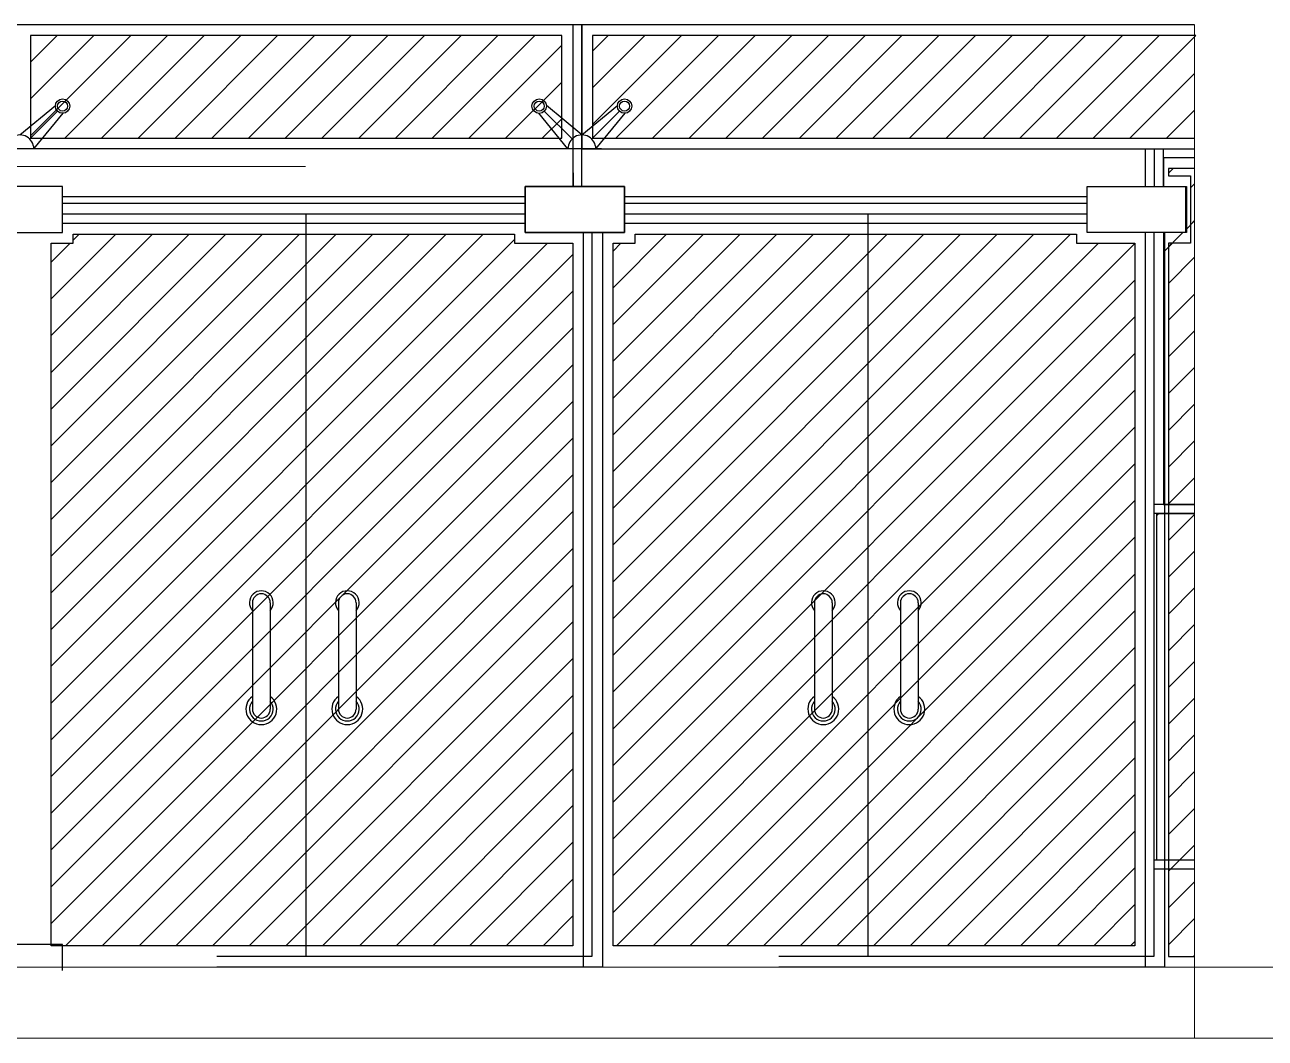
# Model space of a CAD drawing. Header units: millimetres. Extents: x -10 to 320, y -26 to 94.
# Drawn here: x 23.314 to 26.802, y -1.705 to 1.143 of the extents above; entities that cross this region are included whole.
import ezdxf

# ---------------------------------------------------------------- set-up
doc = ezdxf.new("R2010")
doc.units = ezdxf.units.MM
doc.header["$LTSCALE"] = 0.05
doc.layers.add('01-EQUIPAMIENTO 2', color=8, linetype='Continuous')
doc.layers.add('deco venta.', color=255, linetype='Continuous', lineweight=0)

msp = doc.modelspace()

# ---------------------------------------------------------------- linework, layer by layer
at = {"lineweight": 13, "ltscale": 0.13}
for p, q in [((26.603, 1.1433), (26.603, -1.7053)), ((22.1029, 0.7447), (24.1029, 0.7447)), ((34.6029, -1.5053), (4.6029, -1.5053)), ((34.6029, -1.7053), (4.6029, -1.7053))]:
    msp.add_line(p, q, dxfattribs=at)
at = {"color": 7, "linetype": 'Continuous'}
for p, q in [((26.5155, 0.5045), (26.5705, 0.5594)), ((26.5155, 0.5045), (26.5705, 0.5594)), ((26.5773, 0.5663), (26.603, 0.5919)), ((26.5773, 0.5663), (26.603, 0.5919)), ((26.497, -0.2361), (26.5028, -0.2303)), ((26.497, -0.2361), (26.5028, -0.2303))]:
    msp.add_line(p, q, dxfattribs=at)
at = {"color": 7}
for points in [[(26.603, 1.1433), (21.6029, 1.1433)], [(26.603, 1.1433), (21.6029, 1.1433)], [(26.6066, 1.1131), (24.9104, 1.1131), (24.9104, 0.8247), (26.603, 0.8247)], [(26.6066, 1.1131), (24.9104, 1.1131), (24.9104, 0.8247), (26.603, 0.8247)], [(26.603, 0.7697), (26.5155, 0.7697), (26.5155, 0.6892), (26.5773, 0.6892), (26.5773, 0.5594), (26.5155, 0.5594), (26.5155, -0.2053), (26.603, -0.2053)], [(26.603, 0.7697), (26.5155, 0.7697), (26.5155, 0.6892), (26.5773, 0.6892), (26.5773, 0.5594), (26.5155, 0.5594), (26.5155, -0.2053), (26.603, -0.2053)], [(26.603, 0.7397), (26.5295, 0.7397), (26.5295, 0.7192), (26.5913, 0.7192), (26.5913, 0.5294), (26.5295, 0.5294), (26.5295, -1.4753), (26.603, -1.4753)], [(26.603, 0.7397), (26.5295, 0.7397), (26.5295, 0.7192), (26.5913, 0.7192), (26.5913, 0.5294), (26.5295, 0.5294), (26.5295, -1.4753), (26.603, -1.4753)], [(26.603, -1.2053), (26.497, -1.2053), (26.497, -0.2303), (26.603, -0.2303)], [(26.603, -1.2053), (26.497, -1.2053), (26.497, -0.2303), (26.603, -0.2303)]]:
    msp.add_lwpolyline(points, dxfattribs=at)
for points in [[(23.3301, 1.1131), (23.3301, 0.8247), (24.8236, 0.8247), (24.8236, 1.1131)], [(23.3301, 1.1131), (23.3301, 0.8247), (24.8236, 0.8247), (24.8236, 1.1131)], [(23.3877, 0.5294), (23.4495, 0.5294), (23.4495, 0.5547), (24.6907, 0.5547), (24.6907, 0.5294), (24.8552, 0.5294), (24.8552, -1.4453), (23.3877, -1.4453)], [(23.3877, 0.5294), (23.4495, 0.5294), (23.4495, 0.5547), (24.6907, 0.5547), (24.6907, 0.5294), (24.8552, 0.5294), (24.8552, -1.4453), (23.3877, -1.4453)], [(24.968, 0.5294), (25.0298, 0.5294), (25.0298, 0.5547), (26.271, 0.5547), (26.271, 0.5294), (26.4355, 0.5294), (26.4355, -1.4453), (24.968, -1.4453)], [(24.968, 0.5294), (25.0298, 0.5294), (25.0298, 0.5547), (26.271, 0.5547), (26.271, 0.5294), (26.4355, 0.5294), (26.4355, -1.4453), (24.968, -1.4453)]]:
    msp.add_lwpolyline(points, close=True, dxfattribs=at)
at = {"layer": '01-EQUIPAMIENTO 2', "color": 7, "ltscale": 0.07}
for p, q in [((24.8554, 0.6892), (24.8554, 1.1433)), ((24.8554, 0.6892), (24.8554, 1.1433)), ((24.8804, 0.6892), (24.8804, 1.1433)), ((24.8804, 0.6892), (24.8804, 1.1433)), ((24.9352, 0.7947), (21.6029, 0.7947)), ((24.9352, 0.7947), (21.6029, 0.7947)), ((26.4655, 0.6892), (26.4655, 0.7947)), ((26.4655, 0.6892), (26.4655, 0.7947)), ((26.4905, 0.6892), (26.4905, 0.7947)), ((26.4905, 0.6892), (26.4905, 0.7947)), ((26.4905, 0.6892), (26.4905, 0.7947)), ((26.4905, 0.6892), (26.4905, 0.7947)), ((26.5155, 0.6892), (26.5155, 0.7947)), ((26.5155, 0.6892), (26.5155, 0.7947)), ((24.1044, 0.6121), (24.1044, -1.4753)), ((24.1044, 0.6121), (24.1044, -1.4753)), ((25.6847, 0.6121), (25.6847, -1.4753)), ((25.6847, 0.6121), (25.6847, -1.4753)), ((26.603, -0.2053), (26.4884, -0.2053)), ((26.603, -0.2053), (26.4884, -0.2053)), ((26.603, -0.2303), (26.4884, -0.2303)), ((26.603, -0.2303), (26.4884, -0.2303)), ((26.603, -1.2053), (26.4884, -1.2053)), ((26.603, -1.2053), (26.4884, -1.2053)), ((26.603, -1.2303), (26.4884, -1.2303)), ((26.603, -1.2303), (26.4884, -1.2303))]:
    msp.add_line(p, q, dxfattribs=at)
at = {"layer": '01-EQUIPAMIENTO 2', "color": 7}
for p, q in [((24.8804, 1.1433), (24.8804, 0.7947)), ((24.8804, 1.1433), (24.8804, 0.7947)), ((23.3001, 0.8338), (23.3999, 0.9162)), ((23.3001, 0.8338), (23.3999, 0.9162)), ((24.8804, 0.8338), (24.7806, 0.9162)), ((24.8804, 0.8338), (24.7806, 0.9162)), ((24.8804, 0.8338), (24.9802, 0.9162)), ((24.8804, 0.8338), (24.9802, 0.9162)), ((23.3277, 0.8223), (23.4058, 0.9004)), ((23.3277, 0.8223), (23.4058, 0.9004)), ((23.3392, 0.7947), (23.4216, 0.8945)), ((23.3392, 0.7947), (23.4216, 0.8945)), ((24.8413, 0.7947), (24.7589, 0.8945)), ((24.8413, 0.7947), (24.7589, 0.8945)), ((24.7747, 0.9004), (24.8527, 0.8223)), ((24.7747, 0.9004), (24.8527, 0.8223)), ((24.9081, 0.8223), (24.9861, 0.9004)), ((24.9081, 0.8223), (24.9861, 0.9004)), ((24.9195, 0.7947), (25.0019, 0.8945)), ((24.9195, 0.7947), (25.0019, 0.8945)), ((24.8804, 0.7947), (25.8861, 0.7947)), ((24.8804, 0.7947), (25.8861, 0.7947)), ((25.8804, 0.7947), (26.603, 0.7947)), ((25.8804, 0.7947), (26.603, 0.7947)), ((24.8554, 0.7273), (24.8554, 0.6892)), ((24.8554, 0.7273), (24.8554, 0.6892)), ((23.9539, -0.4812), (23.9539, -0.7803)), ((23.9539, -0.4812), (23.9539, -0.7803)), ((24.0039, -0.4812), (24.0039, -0.7803)), ((24.0039, -0.4812), (24.0039, -0.7803)), ((24.1957, -0.4812), (24.1957, -0.7803)), ((24.1957, -0.4812), (24.1957, -0.7803)), ((24.2457, -0.4812), (24.2457, -0.7803)), ((24.2457, -0.4812), (24.2457, -0.7803)), ((25.5342, -0.4812), (25.5342, -0.7803)), ((25.5342, -0.4812), (25.5342, -0.7803)), ((25.5842, -0.4812), (25.5842, -0.7803)), ((25.5842, -0.4812), (25.5842, -0.7803)), ((25.7761, -0.4812), (25.7761, -0.7803)), ((25.7761, -0.4812), (25.7761, -0.7803)), ((25.8261, -0.4812), (25.8261, -0.7803)), ((25.8261, -0.4812), (25.8261, -0.7803))]:
    msp.add_line(p, q, dxfattribs=at)
at = {"layer": '01-EQUIPAMIENTO 2', "color": 7, "ltscale": 0.01}
for p, q in [((24.4726, 0.6597), (23.4195, 0.6597)), ((24.4726, 0.6597), (23.4195, 0.6597)), ((24.7207, 0.6597), (23.854, 0.6597)), ((24.7207, 0.6597), (23.854, 0.6597)), ((26.0529, 0.6597), (24.9998, 0.6597)), ((26.0529, 0.6597), (24.9998, 0.6597)), ((26.301, 0.6597), (25.4343, 0.6597)), ((26.301, 0.6597), (25.4343, 0.6597)), ((24.4726, 0.5847), (23.4195, 0.5847)), ((24.4726, 0.5847), (23.4195, 0.5847)), ((24.7207, 0.5847), (23.854, 0.5847)), ((24.7207, 0.5847), (23.854, 0.5847)), ((26.0529, 0.5847), (24.9998, 0.5847)), ((26.0529, 0.5847), (24.9998, 0.5847)), ((26.301, 0.5847), (25.4343, 0.5847)), ((26.301, 0.5847), (25.4343, 0.5847))]:
    msp.add_line(p, q, dxfattribs=at)
at = {"layer": '01-EQUIPAMIENTO 2', "color": 7}
for points in [[(23.1403, 0.5594), (23.4195, 0.5594), (23.4195, 0.6892), (23.1403, 0.6892)], [(23.1403, 0.5594), (23.4195, 0.5594), (23.4195, 0.6892), (23.1403, 0.6892)], [(24.9998, 0.5594), (24.7207, 0.5594), (24.7207, 0.6892), (24.9998, 0.6892)], [(24.7207, 0.5594), (24.9998, 0.5594), (24.9998, 0.6892), (24.7207, 0.6892)], [(24.9998, 0.5594), (24.7207, 0.5594), (24.7207, 0.6892), (24.9998, 0.6892)], [(24.7207, 0.5594), (24.9998, 0.5594), (24.9998, 0.6892), (24.7207, 0.6892)], [(26.5802, 0.5594), (26.301, 0.5594), (26.301, 0.6892), (26.5802, 0.6892)], [(26.5802, 0.5594), (26.301, 0.5594), (26.301, 0.6892), (26.5802, 0.6892)]]:
    msp.add_lwpolyline(points, close=True, dxfattribs=at)
at = {"layer": '01-EQUIPAMIENTO 2', "color": 7, "ltscale": 0.07}
for points in [[(23.4195, 0.6421), (24.4726, 0.6421)], [(23.4195, 0.6421), (24.4726, 0.6421)], [(23.854, 0.6421), (24.7207, 0.6421)], [(23.854, 0.6421), (24.7207, 0.6421)], [(24.9998, 0.6421), (26.0529, 0.6421)], [(24.9998, 0.6421), (26.0529, 0.6421)], [(25.4343, 0.6421), (26.301, 0.6421)], [(25.4343, 0.6421), (26.301, 0.6421)], [(23.4195, 0.6121), (24.4726, 0.6121)], [(23.4195, 0.6121), (24.4726, 0.6121)], [(23.854, 0.6121), (24.7207, 0.6121)], [(23.854, 0.6121), (24.7207, 0.6121)], [(24.9998, 0.6121), (26.0529, 0.6121)], [(24.9998, 0.6121), (26.0529, 0.6121)], [(25.4343, 0.6121), (26.301, 0.6121)], [(25.4343, 0.6121), (26.301, 0.6121)], [(24.908, 0.5594), (24.908, -1.4753), (23.854, -1.4753)], [(24.938, 0.5594), (24.938, -1.5053), (23.854, -1.5053)], [(24.908, 0.5594), (24.908, -1.4753), (23.854, -1.4753)], [(24.938, 0.5594), (24.938, -1.5053), (23.854, -1.5053)], [(24.8852, -1.5053), (24.8852, -1.5053), (24.8852, 0.5594)], [(24.8852, -1.5053), (24.8852, -1.5053), (24.8852, 0.5594)], [(26.4884, 0.5594), (26.4884, -1.4753), (25.4343, -1.4753)], [(26.5184, 0.5594), (26.5184, -1.5053), (25.4343, -1.5053)], [(26.4884, 0.5594), (26.4884, -1.4753), (25.4343, -1.4753)], [(26.5184, 0.5594), (26.5184, -1.5053), (25.4343, -1.5053)], [(26.4655, -1.5053), (26.4655, -1.5053), (26.4655, 0.5594)], [(26.4655, -1.5053), (26.4655, -1.5053), (26.4655, 0.5594)]]:
    msp.add_lwpolyline(points, dxfattribs=at)
at = {"layer": '01-EQUIPAMIENTO 2', "color": 7}
msp.add_lwpolyline([(23.4195, -1.5153), (23.4195, -1.4419), (23.1403, -1.4419), (23.1403, -1.5053)], dxfattribs=at)
msp.add_lwpolyline([(23.4195, -1.5153), (23.4195, -1.4419), (23.1403, -1.4419), (23.1403, -1.5053)], dxfattribs=at)
for centre, radius in [((23.4201, 0.9147), 0.0202), ((23.4201, 0.9147), 0.0202), ((23.4201, 0.9147), 0.014), ((23.4201, 0.9147), 0.014), ((24.7604, 0.9147), 0.0203), ((24.7604, 0.9147), 0.0203), ((24.7604, 0.9147), 0.014), ((24.7604, 0.9147), 0.014), ((25.0004, 0.9147), 0.0202), ((25.0004, 0.9147), 0.0202), ((25.0004, 0.9147), 0.014), ((25.0004, 0.9147), 0.014)]:
    msp.add_circle(centre, radius, dxfattribs=at)
for centre, radius, start, end in [((23.3001, 0.7947), 0.0391, 359.9992, 179.9996), ((23.3001, 0.7947), 0.0391, 359.9992, 179.9996), ((24.8804, 0.7947), 0.0391, 359.9992, 179.9996), ((24.8804, 0.7947), 0.0391, 359.9992, 179.9996), ((23.9789, -0.4812), 0.0334, 318.5571, 221.4429), ((23.9789, -0.4812), 0.0334, 318.5571, 221.4429), ((24.2207, -0.4812), 0.0334, 318.5571, 221.4429), ((24.2207, -0.4812), 0.0334, 318.5571, 221.4429), ((25.5592, -0.4812), 0.0334, 318.5571, 221.4429), ((25.5592, -0.4812), 0.0334, 318.5571, 221.4429), ((25.8011, -0.4812), 0.0334, 318.5571, 221.4429), ((25.8011, -0.4812), 0.0334, 318.5571, 221.4429), ((23.9789, -0.4812), 0.025, 0, 180), ((23.9789, -0.4812), 0.025, 0, 180), ((24.2207, -0.4812), 0.025, 0, 180), ((24.2207, -0.4812), 0.025, 0, 180), ((25.5592, -0.4812), 0.025, 0, 180), ((25.5592, -0.4812), 0.025, 0, 180), ((25.8011, -0.4812), 0.025, 0, 180), ((25.8011, -0.4812), 0.025, 0, 180), ((23.9789, -0.7803), 0.0434, 125.2185, 54.7815), ((23.9789, -0.7803), 0.0434, 125.2185, 54.7815), ((23.9789, -0.7803), 0.0334, 138.5571, 41.4429), ((23.9789, -0.7803), 0.0334, 138.5571, 41.4429), ((24.2207, -0.7803), 0.0434, 125.2185, 54.7815), ((24.2207, -0.7803), 0.0434, 125.2185, 54.7815), ((24.2207, -0.7803), 0.0334, 138.5571, 41.4429), ((24.2207, -0.7803), 0.0334, 138.5571, 41.4429), ((25.5592, -0.7803), 0.0434, 125.2185, 54.7815), ((25.5592, -0.7803), 0.0434, 125.2185, 54.7815), ((25.5592, -0.7803), 0.0334, 138.5571, 41.4429), ((25.5592, -0.7803), 0.0334, 138.5571, 41.4429), ((25.8011, -0.7803), 0.0434, 125.2185, 54.7815), ((25.8011, -0.7803), 0.0434, 125.2185, 54.7815), ((25.8011, -0.7803), 0.0334, 138.5571, 41.4429), ((25.8011, -0.7803), 0.0334, 138.5571, 41.4429), ((23.9789, -0.7803), 0.025, 180, 0), ((23.9789, -0.7803), 0.025, 180, 0), ((24.2207, -0.7803), 0.025, 180, 0), ((24.2207, -0.7803), 0.025, 180, 0), ((25.5592, -0.7803), 0.025, 180, 0), ((25.5592, -0.7803), 0.025, 180, 0), ((25.8011, -0.7803), 0.025, 180, 0), ((25.8011, -0.7803), 0.025, 180, 0)]:
    msp.add_arc(centre, radius, start, end, dxfattribs=at)
at = {"layer": 'deco venta.', "color": 7, "linetype": 'Continuous'}
for p, q in [((23.3301, 1.038), (23.4052, 1.1131)), ((23.3301, 0.9348), (23.5084, 1.1131)), ((23.3301, 0.8315), (23.6117, 1.1131)), ((23.3301, 1.038), (23.4052, 1.1131)), ((23.3301, 0.9348), (23.5084, 1.1131)), ((23.3301, 0.8315), (23.6117, 1.1131)), ((23.4265, 0.8247), (23.715, 1.1131)), ((23.4265, 0.8247), (23.715, 1.1131)), ((23.5298, 0.8247), (23.8183, 1.1131)), ((23.5298, 0.8247), (23.8183, 1.1131)), ((23.6331, 0.8247), (23.9215, 1.1131)), ((23.6331, 0.8247), (23.9215, 1.1131)), ((23.7363, 0.8247), (24.0248, 1.1131)), ((23.7363, 0.8247), (24.0248, 1.1131)), ((23.8396, 0.8247), (24.1281, 1.1131)), ((23.8396, 0.8247), (24.1281, 1.1131)), ((23.9429, 0.8247), (24.2313, 1.1131)), ((23.9429, 0.8247), (24.2313, 1.1131)), ((24.0462, 0.8247), (24.3346, 1.1131)), ((24.0462, 0.8247), (24.3346, 1.1131)), ((24.1494, 0.8247), (24.4379, 1.1131)), ((24.1494, 0.8247), (24.4379, 1.1131)), ((24.2527, 0.8247), (24.5412, 1.1131)), ((24.2527, 0.8247), (24.5412, 1.1131)), ((24.356, 0.8247), (24.6444, 1.1131)), ((24.356, 0.8247), (24.6444, 1.1131)), ((24.4593, 0.8247), (24.7477, 1.1131)), ((24.4593, 0.8247), (24.7477, 1.1131)), ((24.5625, 0.8247), (24.8236, 1.0858)), ((24.5625, 0.8247), (24.8236, 1.0858)), ((24.9104, 1.0693), (24.9543, 1.1131)), ((24.9104, 0.966), (25.0575, 1.1131)), ((24.9104, 0.8627), (25.1608, 1.1131)), ((24.9104, 1.0693), (24.9543, 1.1131)), ((24.9104, 0.966), (25.0575, 1.1131)), ((24.9104, 0.8627), (25.1608, 1.1131)), ((24.9756, 0.8247), (25.2641, 1.1131)), ((24.9756, 0.8247), (25.2641, 1.1131)), ((25.0789, 0.8247), (25.3673, 1.1131)), ((25.0789, 0.8247), (25.3673, 1.1131)), ((25.1822, 0.8247), (25.4706, 1.1131)), ((25.1822, 0.8247), (25.4706, 1.1131)), ((25.2854, 0.8247), (25.5739, 1.1131)), ((25.2854, 0.8247), (25.5739, 1.1131)), ((25.3887, 0.8247), (25.6772, 1.1131)), ((25.3887, 0.8247), (25.6772, 1.1131)), ((25.492, 0.8247), (25.7804, 1.1131)), ((25.492, 0.8247), (25.7804, 1.1131)), ((25.5953, 0.8247), (25.8837, 1.1131)), ((25.5953, 0.8247), (25.8837, 1.1131)), ((25.6985, 0.8247), (25.987, 1.1131)), ((25.6985, 0.8247), (25.987, 1.1131)), ((25.8018, 0.8247), (26.0903, 1.1131)), ((25.8018, 0.8247), (26.0903, 1.1131)), ((25.9051, 0.8247), (26.1935, 1.1131)), ((25.9051, 0.8247), (26.1935, 1.1131)), ((26.0084, 0.8247), (26.2968, 1.1131)), ((26.0084, 0.8247), (26.2968, 1.1131)), ((26.1116, 0.8247), (26.4001, 1.1131)), ((26.1116, 0.8247), (26.4001, 1.1131)), ((26.2149, 0.8247), (26.5033, 1.1131)), ((26.2149, 0.8247), (26.5033, 1.1131)), ((26.3182, 0.8247), (26.6066, 1.1131)), ((26.3182, 0.8247), (26.6066, 1.1131)), ((24.6658, 0.8247), (24.8236, 0.9825)), ((24.6658, 0.8247), (24.8236, 0.9825)), ((26.4214, 0.8247), (26.603, 1.0062)), ((26.4214, 0.8247), (26.603, 1.0062)), ((24.7691, 0.8247), (24.8236, 0.8792)), ((24.7691, 0.8247), (24.8236, 0.8792)), ((26.5247, 0.8247), (26.603, 0.9029)), ((26.5247, 0.8247), (26.603, 0.9029)), ((26.5295, 0.7262), (26.543, 0.7397)), ((26.5295, 0.7262), (26.543, 0.7397)), ((26.5913, 0.6847), (26.603, 0.6964)), ((26.5913, 0.6847), (26.603, 0.6964)), ((26.5913, 0.5814), (26.603, 0.5931)), ((26.5913, 0.5814), (26.603, 0.5931)), ((23.3877, 0.3728), (23.5696, 0.5547)), ((23.3877, 0.2695), (23.6729, 0.5547)), ((23.3877, 0.1662), (23.7762, 0.5547)), ((23.3877, 0.0629), (23.8794, 0.5547)), ((23.3877, -0.0403), (23.9827, 0.5547)), ((23.3877, -0.1436), (24.086, 0.5547)), ((23.3877, -0.2469), (24.1893, 0.5547)), ((23.3877, -0.3502), (24.2925, 0.5547)), ((23.3877, -0.4534), (24.3958, 0.5547)), ((23.3877, -0.5567), (24.4991, 0.5547)), ((23.3877, -0.66), (24.6024, 0.5547)), ((23.3877, 0.3728), (23.5696, 0.5547)), ((23.3877, 0.2695), (23.6729, 0.5547)), ((23.3877, 0.1662), (23.7762, 0.5547)), ((23.3877, 0.0629), (23.8794, 0.5547)), ((23.3877, -0.0403), (23.9827, 0.5547)), ((23.3877, -0.1436), (24.086, 0.5547)), ((23.3877, -0.2469), (24.1893, 0.5547)), ((23.3877, -0.3502), (24.2925, 0.5547)), ((23.3877, -0.4534), (24.3958, 0.5547)), ((23.3877, -0.5567), (24.4991, 0.5547)), ((23.3877, -0.66), (24.6024, 0.5547)), ((23.3877, -0.7632), (24.6907, 0.5397)), ((23.3877, -0.7632), (24.6907, 0.5397)), ((23.3877, 0.476), (23.441, 0.5294)), ((23.3877, -0.8665), (24.7836, 0.5294)), ((23.3877, 0.476), (23.441, 0.5294)), ((23.3877, -0.8665), (24.7836, 0.5294)), ((23.4495, 0.5378), (23.4663, 0.5547)), ((23.4495, 0.5378), (23.4663, 0.5547)), ((24.968, 0.404), (25.1187, 0.5547)), ((24.968, 0.3007), (25.222, 0.5547)), ((24.968, 0.1975), (25.3253, 0.5547)), ((24.968, 0.0942), (25.4285, 0.5547)), ((24.968, -0.0091), (25.5318, 0.5547)), ((24.968, -0.1124), (25.6351, 0.5547)), ((24.968, -0.2156), (25.7384, 0.5547)), ((24.968, -0.3189), (25.8416, 0.5547)), ((24.968, -0.4222), (25.9449, 0.5547)), ((24.968, -0.5255), (26.0482, 0.5547)), ((24.968, -0.6287), (26.1514, 0.5547)), ((24.968, -0.732), (26.2547, 0.5547)), ((24.968, 0.404), (25.1187, 0.5547)), ((24.968, 0.3007), (25.222, 0.5547)), ((24.968, 0.1975), (25.3253, 0.5547)), ((24.968, 0.0942), (25.4285, 0.5547)), ((24.968, -0.0091), (25.5318, 0.5547)), ((24.968, -0.1124), (25.6351, 0.5547)), ((24.968, -0.2156), (25.7384, 0.5547)), ((24.968, -0.3189), (25.8416, 0.5547)), ((24.968, -0.4222), (25.9449, 0.5547)), ((24.968, -0.5255), (26.0482, 0.5547)), ((24.968, -0.6287), (26.1514, 0.5547)), ((24.968, -0.732), (26.2547, 0.5547)), ((24.968, 0.5073), (24.9901, 0.5294)), ((24.968, -0.8353), (26.3327, 0.5294)), ((24.968, 0.5073), (24.9901, 0.5294)), ((24.968, -0.8353), (26.3327, 0.5294)), ((24.968, -0.9386), (26.4355, 0.529)), ((24.968, -0.9386), (26.4355, 0.529)), ((26.5295, 0.5196), (26.5392, 0.5294)), ((26.5295, 0.5196), (26.5392, 0.5294)), ((23.3877, -0.9698), (24.8552, 0.4977)), ((23.3877, -0.9698), (24.8552, 0.4977)), ((26.5295, 0.4164), (26.603, 0.4898)), ((26.5295, 0.4164), (26.603, 0.4898)), ((24.968, -1.0418), (26.4355, 0.4257)), ((24.968, -1.0418), (26.4355, 0.4257)), ((23.3877, -1.0731), (24.8552, 0.3944)), ((23.3877, -1.0731), (24.8552, 0.3944)), ((26.5295, 0.3131), (26.603, 0.3865)), ((26.5295, 0.3131), (26.603, 0.3865)), ((24.968, -1.1451), (26.4355, 0.3224)), ((24.968, -1.1451), (26.4355, 0.3224)), ((23.3877, -1.1763), (24.8552, 0.2912)), ((23.3877, -1.1763), (24.8552, 0.2912)), ((26.5295, 0.2098), (26.603, 0.2833)), ((26.5295, 0.2098), (26.603, 0.2833)), ((24.968, -1.2484), (26.4355, 0.2191)), ((24.968, -1.2484), (26.4355, 0.2191)), ((23.3877, -1.2796), (24.8552, 0.1879)), ((23.3877, -1.2796), (24.8552, 0.1879)), ((26.5295, 0.1065), (26.603, 0.18)), ((26.5295, 0.1065), (26.603, 0.18)), ((24.968, -1.3516), (26.4355, 0.1159)), ((24.968, -1.3516), (26.4355, 0.1159)), ((23.3877, -1.3829), (24.8552, 0.0846)), ((23.3877, -1.3829), (24.8552, 0.0846)), ((26.5295, 0.0033), (26.603, 0.0767)), ((26.5295, 0.0033), (26.603, 0.0767)), ((24.9776, -1.4453), (26.4355, 0.0126)), ((24.9776, -1.4453), (26.4355, 0.0126)), ((23.4285, -1.4453), (24.8552, -0.0187)), ((23.4285, -1.4453), (24.8552, -0.0187)), ((26.5295, -0.1), (26.603, -0.0265)), ((26.5295, -0.1), (26.603, -0.0265)), ((25.0809, -1.4453), (26.4355, -0.0907)), ((25.0809, -1.4453), (26.4355, -0.0907)), ((23.5318, -1.4453), (24.8552, -0.1219)), ((23.5318, -1.4453), (24.8552, -0.1219)), ((26.5295, -0.2033), (26.603, -0.1298)), ((26.5295, -0.2033), (26.603, -0.1298)), ((25.1842, -1.4453), (26.4355, -0.194)), ((25.1842, -1.4453), (26.4355, -0.194)), ((23.6351, -1.4453), (24.8552, -0.2252)), ((23.6351, -1.4453), (24.8552, -0.2252)), ((26.5295, -0.3065), (26.603, -0.2331)), ((26.5295, -0.3065), (26.603, -0.2331)), ((25.2874, -1.4453), (26.4355, -0.2972)), ((25.2874, -1.4453), (26.4355, -0.2972)), ((23.7384, -1.4453), (24.8552, -0.3285)), ((23.7384, -1.4453), (24.8552, -0.3285)), ((26.5295, -0.4098), (26.603, -0.3364)), ((26.5295, -0.4098), (26.603, -0.3364)), ((25.3907, -1.4453), (26.4355, -0.4005)), ((25.3907, -1.4453), (26.4355, -0.4005)), ((23.8416, -1.4453), (24.8552, -0.4317)), ((23.8416, -1.4453), (24.8552, -0.4317)), ((26.5295, -0.5131), (26.603, -0.4396)), ((26.5295, -0.5131), (26.603, -0.4396)), ((25.494, -1.4453), (26.4355, -0.5038)), ((25.494, -1.4453), (26.4355, -0.5038)), ((23.9449, -1.4453), (24.8552, -0.535)), ((23.9449, -1.4453), (24.8552, -0.535)), ((26.5295, -0.6164), (26.603, -0.5429)), ((26.5295, -0.6164), (26.603, -0.5429)), ((25.5973, -1.4453), (26.4355, -0.607)), ((25.5973, -1.4453), (26.4355, -0.607)), ((24.0482, -1.4453), (24.8552, -0.6383)), ((24.0482, -1.4453), (24.8552, -0.6383)), ((26.5295, -0.7196), (26.603, -0.6462)), ((26.5295, -0.7196), (26.603, -0.6462)), ((25.7005, -1.4453), (26.4355, -0.7103)), ((25.7005, -1.4453), (26.4355, -0.7103)), ((24.1514, -1.4453), (24.8552, -0.7416)), ((24.1514, -1.4453), (24.8552, -0.7416)), ((26.5295, -0.8229), (26.603, -0.7495)), ((26.5295, -0.8229), (26.603, -0.7495)), ((25.8038, -1.4453), (26.4355, -0.8136)), ((25.8038, -1.4453), (26.4355, -0.8136)), ((24.2547, -1.4453), (24.8552, -0.8448)), ((24.2547, -1.4453), (24.8552, -0.8448)), ((26.5295, -0.9262), (26.603, -0.8527)), ((26.5295, -0.9262), (26.603, -0.8527)), ((25.9071, -1.4453), (26.4355, -0.9169)), ((25.9071, -1.4453), (26.4355, -0.9169)), ((24.358, -1.4453), (24.8552, -0.9481)), ((24.358, -1.4453), (24.8552, -0.9481)), ((26.5295, -1.0295), (26.603, -0.956)), ((26.5295, -1.0295), (26.603, -0.956)), ((26.0104, -1.4453), (26.4355, -1.0201)), ((26.0104, -1.4453), (26.4355, -1.0201)), ((24.4613, -1.4453), (24.8552, -1.0514)), ((24.4613, -1.4453), (24.8552, -1.0514)), ((26.5295, -1.1327), (26.603, -1.0593)), ((26.5295, -1.1327), (26.603, -1.0593)), ((26.1136, -1.4453), (26.4355, -1.1234)), ((26.1136, -1.4453), (26.4355, -1.1234)), ((24.5645, -1.4453), (24.8552, -1.1547)), ((24.5645, -1.4453), (24.8552, -1.1547)), ((26.5295, -1.236), (26.603, -1.1625)), ((26.5295, -1.236), (26.603, -1.1625)), ((26.2169, -1.4453), (26.4355, -1.2267)), ((26.2169, -1.4453), (26.4355, -1.2267)), ((24.6678, -1.4453), (24.8552, -1.2579)), ((24.6678, -1.4453), (24.8552, -1.2579)), ((26.5295, -1.3393), (26.603, -1.2658)), ((26.5295, -1.3393), (26.603, -1.2658)), ((26.3202, -1.4453), (26.4355, -1.33)), ((26.3202, -1.4453), (26.4355, -1.33)), ((24.7711, -1.4453), (24.8552, -1.3612)), ((24.7711, -1.4453), (24.8552, -1.3612)), ((26.5295, -1.4425), (26.603, -1.3691)), ((26.5295, -1.4425), (26.603, -1.3691)), ((26.4234, -1.4453), (26.4355, -1.4332)), ((26.4234, -1.4453), (26.4355, -1.4332)), ((26.6, -1.4753), (26.603, -1.4724)), ((26.6, -1.4753), (26.603, -1.4724))]:
    msp.add_line(p, q, dxfattribs=at)

doc.saveas('drawing.dxf')
